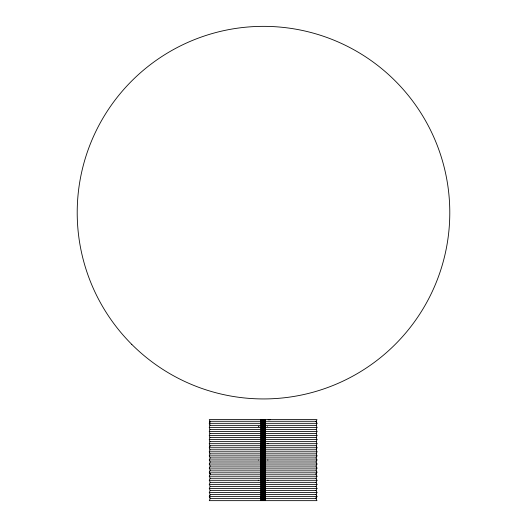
<?xml version="1.0" encoding="UTF-8"?>
<svg xmlns="http://www.w3.org/2000/svg" width="527" height="527" viewBox="0 0 527 527"><rect width="100%" height="100%" fill="white"/><g stroke="black" fill="none" stroke-linecap="round" stroke-linejoin="round"><path stroke-width="0.79" d="M258.75 426.646L258.764 426.567M258.349 460.091L258.355 460.13M258.256 480.334L258.256 480.249M267.499 426.646L267.492 426.567M267.966 443.536L267.993 443.734M267.854 459.887L267.821 460.203M267.986 480.374L267.907 480.13M263.19 461.02L263.21 461.105M209.278 423.326L209.944 421.29L209.278 419.591L316.958 419.591L316.292 421.29L316.958 423.326L316.292 425.361L316.958 427.39L316.292 429.426L316.958 431.461L316.292 433.497L316.958 435.533L316.292 437.568L316.958 439.604L316.292 441.639L316.958 443.675L316.292 445.71L316.958 447.739L316.292 449.775L316.958 451.81L316.292 453.846L316.958 455.881L316.068 457.917L316.958 459.952L316.068 461.988L316.958 464.023L316.068 466.059L316.958 468.095L316.068 470.124L316.958 472.159L316.068 474.195L316.958 476.23L316.068 478.266L316.958 480.301L316.068 482.337L316.958 484.372L316.068 486.408L316.958 488.443L316.068 490.472L316.958 492.508L316.068 494.543L316.958 496.579L316.068 498.614L316.958 500.65L209.278 500.65L210.168 498.614L209.278 496.579L210.168 494.543L209.278 492.508L210.168 490.472L209.278 488.443L210.168 486.408L209.278 484.372L210.168 482.337L209.278 480.301L210.168 478.266L209.278 476.23L210.168 474.195L209.278 472.159L210.168 470.124L209.278 468.095L210.168 466.059L209.278 464.023L210.168 461.988L209.278 459.952L210.168 457.917L209.278 455.881L209.944 453.846L209.278 451.81L209.944 449.775L209.278 447.739L209.944 445.71L209.278 443.675L209.944 441.639L209.278 439.604L209.944 437.568L209.278 435.533L209.944 433.497L209.278 431.461L209.944 429.426L209.278 427.39L209.944 425.361L209.278 423.326L261.491 423.326M258.869 426.811L258.849 426.481M209.687 496.091L210.069 495.637M316.365 497.277L315.91 497.567M210.069 421.567L209.687 422.015A1.021 0.705 -90 0 0 209.687 422.99M210.069 422.265L209.687 422.72A1.021 0.705 -90 0 0 209.621 422.95M210.069 446.481L209.687 446.936A1.021 0.705 -90 0 0 209.621 447.173M210.556 473.635L209.687 473.279A1.021 0.705 -90 0 1 209.621 472.541M315.91 473.78L316.463 473.292A1.021 0.705 -90 0 0 316.463 472.324M268.138 419.755L270.094 419.755M209.944 421.29L261.484 421.29M264.752 421.29L316.292 421.29M264.745 423.326L316.958 423.326M209.944 425.361L261.484 425.361M264.752 425.361L316.292 425.361M209.278 427.39L261.491 427.39M264.745 427.39L316.958 427.39M209.944 429.426L261.484 429.426M264.752 429.426L316.292 429.426M209.278 431.461L261.491 431.461M264.745 431.461L316.958 431.461M209.944 433.497L261.484 433.497M264.752 433.497L316.292 433.497M209.278 435.533L261.491 435.533M264.745 435.533L316.958 435.533M209.944 437.568L261.484 437.568M264.752 437.568L316.292 437.568M209.278 439.604L261.491 439.604M264.745 439.604L316.958 439.604M209.944 441.639L261.484 441.639M264.752 441.639L316.292 441.639M209.278 443.675L261.491 443.675M264.745 443.675L316.958 443.675M209.944 445.71L261.484 445.71M264.752 445.71L316.292 445.71M209.278 447.739L261.491 447.739M264.745 447.739L316.958 447.739M209.944 449.775L261.484 449.775M264.752 449.775L316.292 449.775M209.278 451.81L261.491 451.81M264.745 451.81L316.958 451.81M209.944 453.846L261.484 453.846M264.752 453.846L316.292 453.846M209.278 455.881L261.491 455.881M264.745 455.881L316.958 455.881M210.168 457.917L261.491 457.917M265.562 457.917L316.068 457.917M209.278 459.952L261.491 459.952M264.745 459.952L316.958 459.952M210.168 461.988L261.491 461.988M264.745 461.988L316.068 461.988M209.278 464.023L261.491 464.023M264.745 464.023L316.958 464.023M210.168 466.059L261.491 466.059M264.745 466.059L316.068 466.059M209.278 468.095L261.491 468.095M264.745 468.095L316.958 468.095M210.168 470.124L261.491 470.124M265.562 470.124L316.068 470.124M209.278 472.159L261.491 472.159M264.745 472.159L316.958 472.159M210.168 474.195L261.491 474.195M264.745 474.195L316.068 474.195M209.278 476.23L261.491 476.23M264.745 476.23L316.958 476.23M210.168 478.266L261.491 478.266M264.745 478.266L316.068 478.266M209.278 480.301L261.491 480.301M264.745 480.301L316.958 480.301M210.168 482.337L261.491 482.337M264.745 482.337L316.068 482.337M209.278 484.372L261.491 484.372M264.745 484.372L316.958 484.372M210.168 486.408L261.491 486.408M265.562 486.408L316.068 486.408M209.278 488.443L261.491 488.443M264.745 488.443L316.958 488.443M210.168 490.472L261.491 490.472M264.745 490.472L316.068 490.472M209.278 492.508L261.491 492.508M264.745 492.508L316.958 492.508M210.168 494.543L261.491 494.543M264.745 494.543L316.068 494.543M209.278 496.579L261.491 496.579M264.745 496.579L316.958 496.579M260.799 497.857L261.227 497.857M265.002 497.857L265.43 497.857M210.168 498.614L261.491 498.614M264.745 498.614L316.068 498.614M315.91 421.547L316.365 421.831M210.069 424.143L209.687 423.688A1.021 0.705 -90 0 1 209.621 423.458M210.069 497.514L209.687 497.066A1.021 0.705 -90 0 1 209.601 496.579M265.213 419.591L265.14 500.65M265.068 419.591L265.068 500.65M264.64 419.591L264.64 500.65M264.455 419.591L264.455 500.65M264.376 419.591L264.376 500.65M264.31 419.591L264.31 500.65M263.862 419.591L263.862 500.65M263.691 419.591L263.691 500.65L263.579 419.591M262.663 419.591L262.663 500.65M262.551 419.591L262.551 500.65M262.38 419.591L262.38 500.65M261.932 419.591L261.932 500.65M261.866 419.591L261.866 500.65M261.787 419.591L261.787 500.65M261.603 419.591L261.603 500.65M261.366 419.591L261.366 500.65M261.175 419.591L261.175 500.65M261.109 419.591L261.109 500.65M261.03 419.591L261.03 500.65M316.463 496.105A1.021 0.705 -90 0 1 316.463 497.08M316.463 446.949A1.021 0.705 -90 0 1 316.463 447.924M316.463 422.035A1.021 0.705 -90 0 1 316.463 423.003M316.463 422.733A1.021 0.705 -90 0 1 316.463 423.708M263.197 426.264L263.52 426.35L263.197 426.264M263.197 443.622L263.52 443.708L263.197 443.622M263.197 480.308L263.52 480.393L263.197 480.308M263.197 495.696L263.52 495.782L263.197 495.696M264.89 500.65L264.89 419.591L264.877 500.65M131.77 344.375A186.294 186.294 0 0 0 443.444 260.858A186.294 186.294 0 0 0 215.286 32.7A186.294 186.294 0 0 0 131.77 344.375"/></g></svg>
